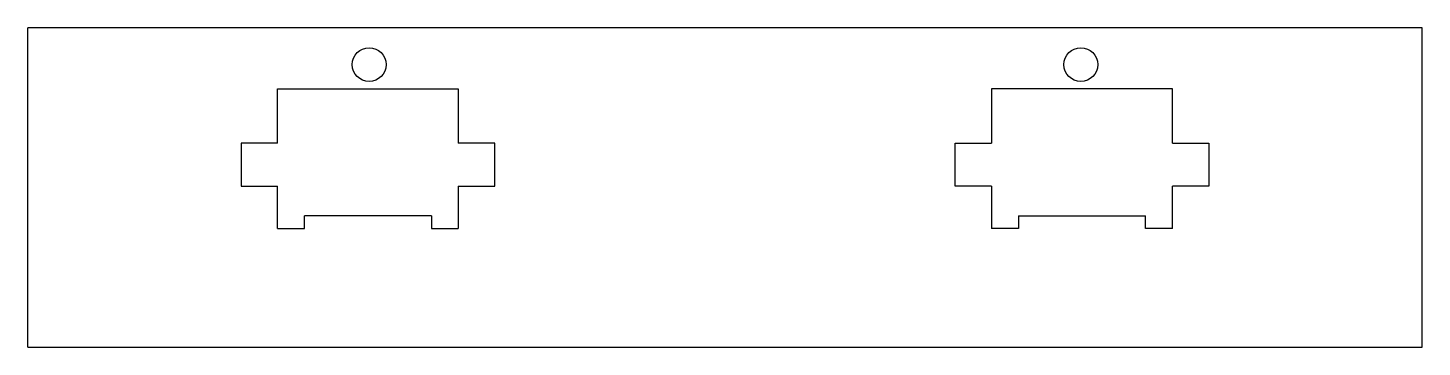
# Model space of a CAD drawing. Header units: millimetres. Extents: x 1 to 331, y 0 to 702.
# Drawn here: x 166.7 to 331.4, y 664.1 to 701.8 of the extents above; entities outside this region: 2.
import ezdxf

# ---------------------------------------------------------------- set-up
doc = ezdxf.new("R2010")
doc.units = ezdxf.units.MM
doc.styles.add('SLDTEXTSTYLE0', font='TXT', dxfattribs={"width": 0.7})

msp = doc.modelspace()

# ---------------------------------------------------------------- linework, layer by layer
at = {"color": 7, "linetype": 'Continuous', "lineweight": 25}
for p, q in [((166.65, 664.06), (166.65, 701.78)), ((331.35, 701.78), (166.65, 701.78)), ((331.35, 664.06), (331.35, 701.78)), ((196.15, 694.56), (217.5, 694.56)), ((196.15, 688.14), (196.15, 694.56)), ((217.5, 694.56), (217.5, 688.14)), ((301.85, 694.56), (280.5, 694.56)), ((280.5, 694.56), (280.5, 688.14)), ((301.85, 688.14), (301.85, 694.56)), ((196.15, 688.14), (191.83, 688.14)), ((191.83, 688.14), (191.83, 683.06)), ((221.82, 688.14), (217.5, 688.14)), ((221.82, 683.06), (221.82, 688.14)), ((276.19, 688.14), (280.5, 688.14)), ((276.19, 683.06), (276.19, 688.14)), ((301.85, 688.14), (306.17, 688.14)), ((306.17, 688.14), (306.17, 683.06)), ((191.83, 683.06), (196.15, 683.06)), ((196.15, 678.06), (196.15, 683.06)), ((217.5, 683.06), (217.5, 678.06)), ((217.5, 683.06), (221.82, 683.06)), ((280.5, 683.06), (276.19, 683.06)), ((280.5, 683.06), (280.5, 678.06)), ((301.85, 678.06), (301.85, 683.06)), ((306.17, 683.06), (301.85, 683.06)), ((199.33, 678.06), (199.33, 679.56)), ((214.33, 679.56), (199.33, 679.56)), ((214.33, 679.56), (214.33, 678.06)), ((283.68, 679.56), (283.68, 678.06)), ((283.68, 679.56), (298.68, 679.56)), ((298.68, 678.06), (298.68, 679.56)), ((196.15, 678.06), (199.33, 678.06)), ((214.33, 678.06), (217.5, 678.06)), ((283.68, 678.06), (280.5, 678.06)), ((301.85, 678.06), (298.68, 678.06)), ((166.65, 664.06), (331.35, 664.06))]:
    msp.add_line(p, q, dxfattribs=at)
for centre in [(206.97, 697.44), (291.04, 697.44)]:
    msp.add_circle(centre, 2, dxfattribs=at)

# ---------------------------------------------------------------- texts
at = {"color": 7, "linetype": 'Continuous', "char_height": 14.5493, "attachment_point": 1, "style": 'SLDTEXTSTYLE0'}
for s, insert in [('SOLIDWORKS Educational Product.', (0, 40.58)), ('For Instructional Use Only.', (0, 18.76))]:
    msp.add_mtext(s, dxfattribs=dict(at, insert=insert))

doc.saveas('drawing.dxf')
